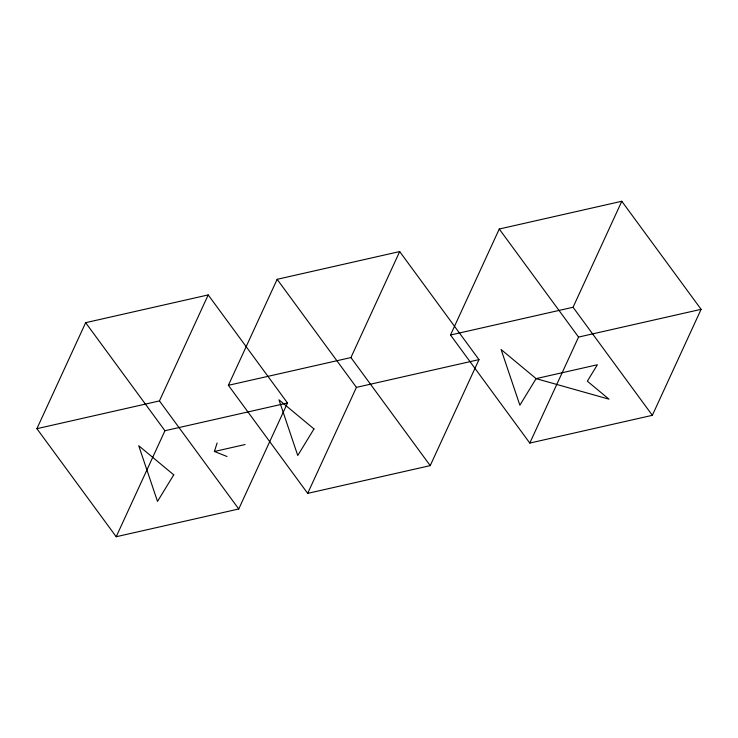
<?xml version="1.0" encoding="UTF-8"?>
<svg xmlns="http://www.w3.org/2000/svg" width="738" height="738" viewBox="0 0 738 738"><rect width="100%" height="100%" fill="white"/><g stroke="black" fill="none" stroke-linecap="round" stroke-linejoin="round"><path stroke-width="1.11" d="M227.027 456.508L214.417 451.481L217.12 442.994M36.9 428.677L85.654 322.681L208.199 294.923L287.497 402.985L238.743 508.98L116.198 536.738L36.9 428.677L159.445 400.918L208.199 294.923M116.198 536.738L164.943 430.743L287.497 402.985M228.383 385.31L277.137 279.315L399.682 251.566L478.98 359.627L430.226 465.623L307.681 493.371L228.383 385.31L350.928 357.561L399.682 251.566M307.681 493.371L356.426 387.376L478.98 359.627M450.503 335.015L499.257 229.02L621.802 201.262L701.1 309.323L652.346 415.319L529.801 443.077L450.503 335.015L573.057 307.257L621.802 201.262M529.801 443.077L578.555 337.081L701.1 309.323M214.417 451.481L245.053 444.544M573.057 307.257L652.346 415.319M499.257 229.02L578.555 337.081M350.928 357.561L430.226 465.623M277.137 279.315L356.426 387.376M159.445 400.918L238.743 508.98M85.654 322.681L164.943 430.743M173.744 474.838L157.508 501.406L138.735 445.734L173.744 474.838M313.982 428.935L297.755 455.503L278.982 399.83L313.982 428.935M536.111 378.631L519.875 405.199L501.102 349.526L536.111 378.631L608.979 399.166L587.347 381.177L597.383 364.756L536.111 378.631"/></g></svg>
